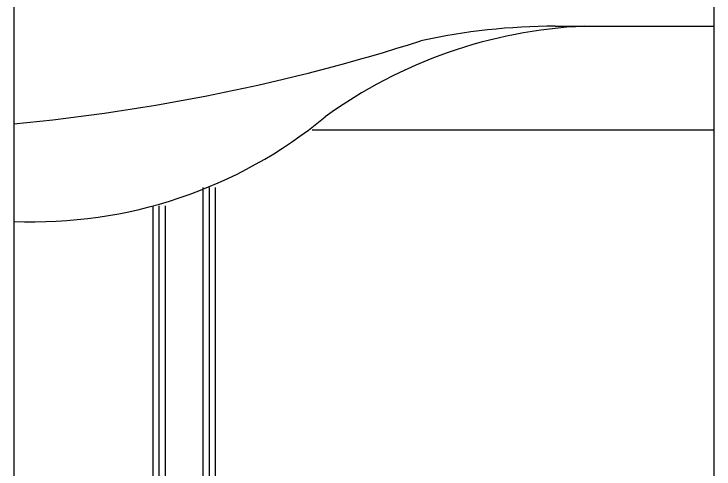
# Model space of a CAD drawing. Header units: millimetres. Extents: x 1787 to 68324, y 1435 to 30835.
# Drawn here: x 36868 to 38240, y 11056 to 11948 of the extents above; entities that cross this region are included whole.
import ezdxf

# ---------------------------------------------------------------- set-up
doc = ezdxf.new("R2010")
doc.units = ezdxf.units.MM

# ---------------------------------------------------------------- blocks, each defined once
blk = doc.blocks.new('A$C62731D1C')
for p, q in [((0.0963, 0.3882, 0.6857), (0.0963, 2.1408, 0.6857)), ((1.4679, 2.1408, 0.6857), (1.4679, 0.3882, 0.6857)), ((1.1569, 1.7598, 0.6857), (1.4679, 1.7598, 0.6857)), ((0.6805, 1.5566, 0.6857), (1.4679, 1.5566, 0.6857)), ((0.4664, 1.4437, 0.6857), (0.4664, 0.312, 0.6857)), ((0.4784, 1.4437, 0.6857), (0.4784, 0.312, 0.6857)), ((0.4904, 1.4437, 0.6857), (0.4904, 0.312, 0.6857)), ((0.3683, 1.4076, 0.6857), (0.3683, 0.312, 0.6857)), ((0.3803, 1.4076, 0.6857), (0.3803, 0.312, 0.6857)), ((0.3923, 1.4076, 0.6857), (0.3923, 0.312, 0.6857))]:
    blk.add_line(p, q)
for centre, radius, start, end in [((1.2552, 0.827, 0.6857), 0.9338, 92.5398, 126.0403), ((1.1565, 0.5405, 0.6857), 1.2193, 89.9814, 102.4667), ((-0.2581, 5.3461, 0.6857), 3.7939, 275.3572, 287.6665), ((0.1344, 2.2742, 0.6857), 0.8976, 267.5673, 309.5461)]:
    blk.add_arc(centre, radius, start, end)
blk = doc.blocks.new('A$C0E6D7E3D')
blk.add_blockref('A$C62731D1C', (0, 0))

msp = doc.modelspace()

# ---------------------------------------------------------------- block references
at = {"xscale": 1000, "yscale": 1000, "zscale": 1000}
msp.add_blockref('A$C0E6D7E3D', (36771.6, 10164.4, -685.7), dxfattribs=at)

doc.saveas('drawing.dxf')
